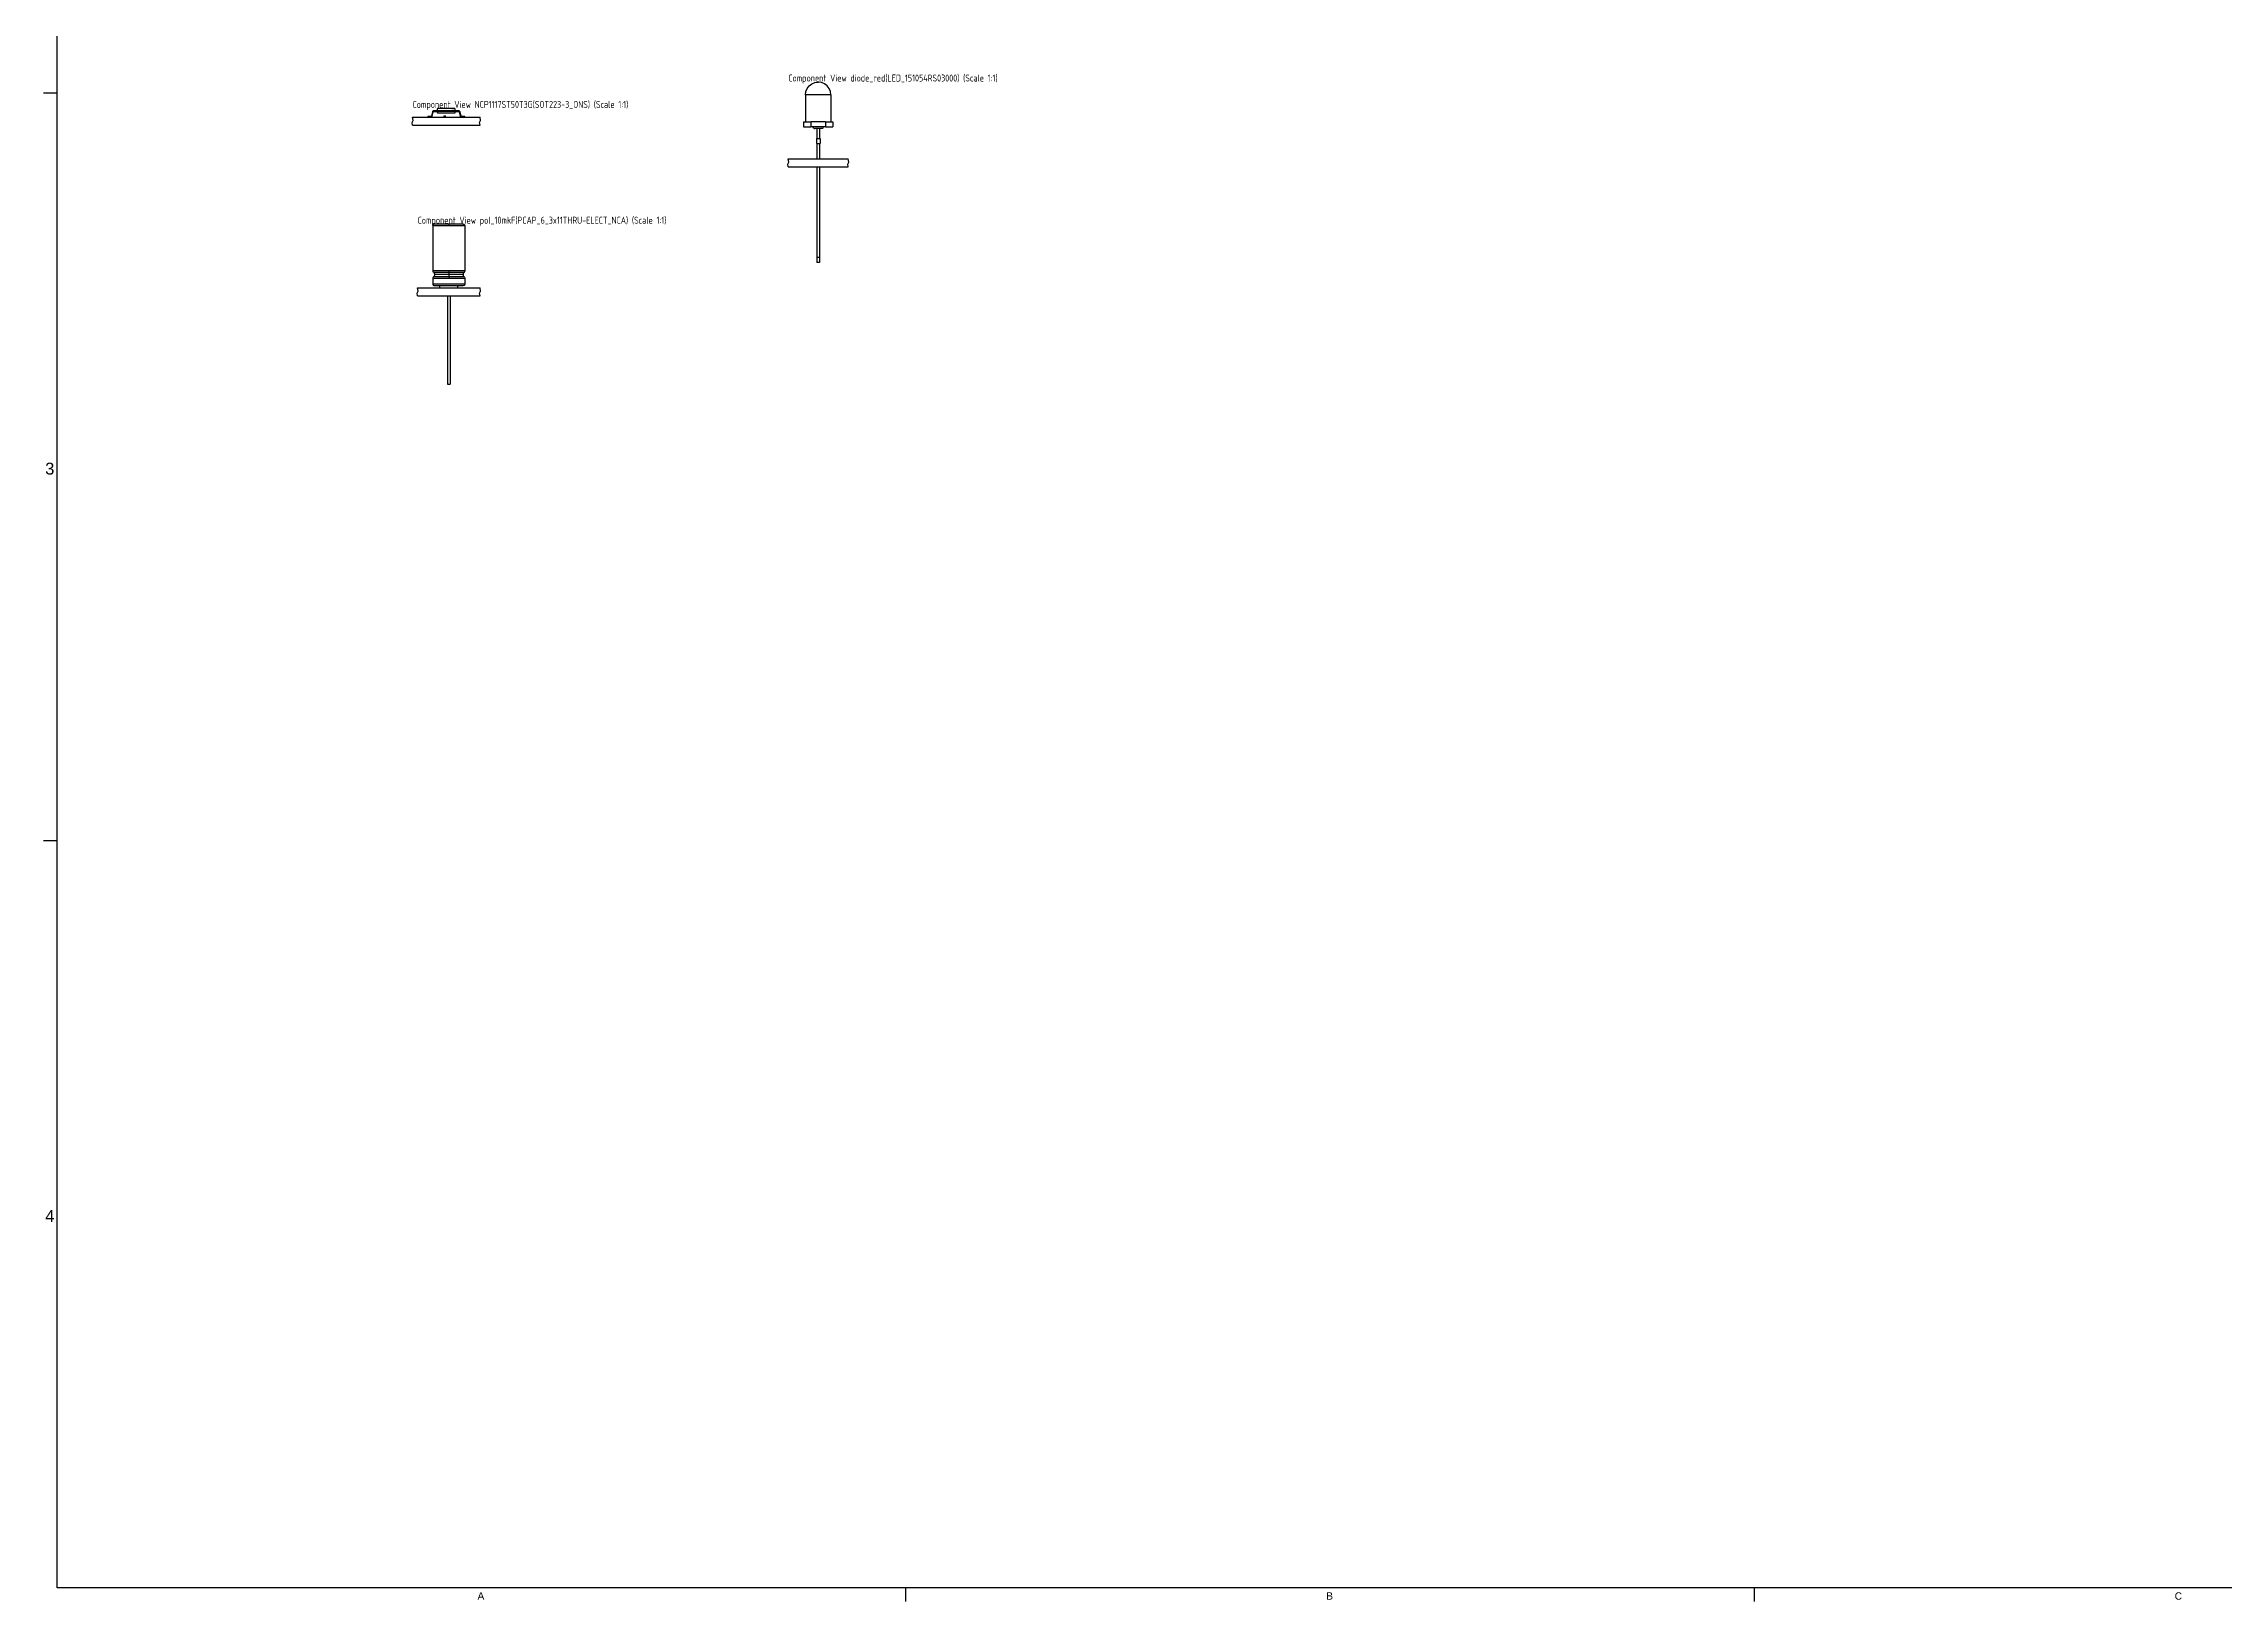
# Model space of a CAD drawing. Header units: inches. Extents: x 0 to 841, y -594 to 0.
# Drawn here: x 0 to 429.5, y -594 to -287.3 of the extents above; entities that cross this region are included whole.
import ezdxf

# ---------------------------------------------------------------- set-up
doc = ezdxf.new("R2010")
doc.units = ezdxf.units.IN
doc.header["$MEASUREMENT"] = 0
doc.styles.add('Arial0', font='arial.ttf', dxfattribs={"height": 2.265495})
doc.styles.add('GOST type A0', font='gost.TTF', dxfattribs={"height": 2.116667})

msp = doc.modelspace()

# ---------------------------------------------------------------- linework, layer by layer
at = {"color": 7}
for p, q in [((2.65, -591.35), (2.65, -2.65)), ((150.13, -296.71), (150.38, -296.1)), ((150.38, -296.1), (150.78, -295.59)), ((150.78, -295.59), (151.3, -295.19)), ((151.3, -295.19), (151.9, -294.94)), ((151.9, -294.94), (152.55, -294.85)), ((153.19, -294.94), (152.55, -294.85)), ((153.8, -295.19), (153.19, -294.94)), ((154.31, -295.59), (153.8, -295.19)), ((154.71, -296.1), (154.31, -295.59)), ((154.96, -296.71), (154.71, -296.1)), ((0, -297), (2.65, -297)), ((76.66, -300.6), (76.61, -300.67)), ((76.72, -300.55), (76.66, -300.6)), ((76.79, -300.52), (76.72, -300.55)), ((76.87, -300.51), (76.79, -300.52)), ((77.45, -300.51), (76.87, -300.51)), ((77.58, -300.06), (77.45, -300.5)), ((77.45, -300.5), (77.45, -300.68)), ((81.13, -300.5), (77.45, -300.5)), ((81, -300.06), (77.58, -300.06)), ((80.51, -300.05), (80.52, -300.05)), ((80.51, -300.05), (80.51, -300.05)), ((80.51, -300.06), (80.51, -300.05)), ((80.51, -300.06), (80.51, -300.06)), ((80.52, -300.05), (80.53, -300.05)), ((80.53, -300.05), (80.54, -300.05)), ((80.54, -300.05), (80.56, -300.05)), ((80.56, -300.05), (80.58, -300.05)), ((80.58, -300.05), (80.6, -300.05)), ((80.6, -300.05), (80.63, -300.05)), ((80.6, -300.06), (80.6, -300.05)), ((80.63, -300.05), (80.65, -300.05)), ((80.65, -300.05), (80.67, -300.05)), ((80.67, -300.05), (80.68, -300.05)), ((80.68, -300.05), (80.69, -300.05)), ((80.69, -300.05), (80.69, -300.05)), ((80.69, -300.05), (80.69, -300.05)), ((80.69, -300.05), (80.69, -300.06)), ((80.69, -300.05), (80.69, -300.05)), ((81.13, -300.5), (81, -300.06)), ((81.13, -300.68), (81.13, -300.5)), ((81.71, -300.51), (81.13, -300.51)), ((81.79, -300.52), (81.71, -300.51)), ((81.86, -300.55), (81.79, -300.52)), ((81.92, -300.6), (81.86, -300.55)), ((81.97, -300.67), (81.92, -300.6)), ((150.05, -297.35), (150.13, -296.71)), ((150.05, -297.35), (150.05, -302.7)), ((150.13, -297.35), (150.05, -297.35)), ((150.38, -297.35), (150.13, -297.35)), ((150.78, -297.35), (150.38, -297.35)), ((151.3, -297.35), (150.78, -297.35)), ((151.9, -297.35), (151.3, -297.35)), ((152.55, -297.35), (151.9, -297.35)), ((153.19, -297.35), (152.55, -297.35)), ((153.8, -297.35), (153.19, -297.35)), ((154.31, -297.35), (153.8, -297.35)), ((154.71, -297.35), (154.31, -297.35)), ((154.96, -297.35), (154.71, -297.35)), ((155.05, -297.35), (154.96, -296.71)), ((155.05, -297.35), (154.96, -297.35)), ((155.05, -297.35), (155.05, -302.7)), ((72.55, -302.85), (72.75, -302.45)), ((72.65, -303.35), (72.55, -302.85)), ((72.65, -301.78), (85.94, -301.78)), ((72.75, -302.45), (72.65, -301.78)), ((72.65, -303.35), (85.94, -303.35)), ((75.65, -301.63), (75.65, -301.78)), ((76.22, -301.63), (75.65, -301.63)), ((76.26, -301.63), (76.22, -301.63)), ((76.22, -301.78), (76.3, -301.77)), ((76.3, -301.61), (76.26, -301.63)), ((76.33, -301.59), (76.3, -301.61)), ((76.3, -301.77), (76.38, -301.74)), ((76.35, -301.55), (76.33, -301.59)), ((76.37, -301.52), (76.35, -301.55)), ((76.58, -300.74), (76.37, -301.52)), ((76.38, -301.74), (76.44, -301.69)), ((76.44, -301.69), (76.49, -301.63)), ((76.49, -301.63), (76.52, -301.56)), ((76.52, -301.56), (76.73, -300.78)), ((76.61, -300.67), (76.58, -300.74)), ((76.73, -300.78), (76.74, -300.74)), ((76.74, -300.74), (76.77, -300.71)), ((76.77, -300.71), (76.8, -300.69)), ((76.8, -300.69), (76.83, -300.67)), ((76.83, -300.67), (76.87, -300.67)), ((76.87, -300.67), (77.45, -300.67)), ((77.45, -300.68), (77.63, -300.97)), ((81.13, -300.68), (77.45, -300.68)), ((80.95, -300.97), (77.63, -300.97)), ((78.91, -301.53), (79.16, -301.53)), ((78.91, -301.78), (78.91, -301.53)), ((79.16, -301.78), (79.16, -301.53)), ((80.95, -300.97), (81.13, -300.68)), ((81.13, -300.67), (81.71, -300.67)), ((81.71, -300.67), (81.75, -300.67)), ((81.75, -300.67), (81.78, -300.69)), ((81.78, -300.69), (81.82, -300.71)), ((81.82, -300.71), (81.84, -300.74)), ((81.84, -300.74), (81.86, -300.78)), ((81.86, -300.78), (82.06, -301.56)), ((82, -300.74), (81.97, -300.67)), ((82.21, -301.52), (82, -300.74)), ((82.06, -301.56), (82.09, -301.63)), ((82.09, -301.63), (82.14, -301.69)), ((82.14, -301.69), (82.21, -301.74)), ((82.23, -301.55), (82.21, -301.52)), ((82.21, -301.74), (82.28, -301.77)), ((82.25, -301.59), (82.23, -301.55)), ((82.28, -301.61), (82.25, -301.59)), ((82.32, -301.63), (82.28, -301.61)), ((82.28, -301.77), (82.36, -301.78)), ((82.36, -301.63), (82.32, -301.63)), ((82.94, -301.63), (82.36, -301.63)), ((82.94, -301.78), (82.94, -301.63)), ((85.84, -302.85), (86.04, -302.45)), ((85.94, -303.35), (85.84, -302.85)), ((86.04, -302.45), (85.94, -301.78)), ((149.65, -302.7), (149.65, -303.7)), ((149.65, -302.7), (149.74, -302.7)), ((149.65, -303.7), (149.74, -303.7)), ((149.74, -302.7), (150.03, -302.7)), ((149.74, -303.7), (150.03, -303.7)), ((150.03, -302.7), (150.49, -302.7)), ((150.03, -303.7), (150.49, -303.7)), ((150.49, -302.7), (151.09, -302.7)), ((150.49, -303.7), (151.09, -303.7)), ((154, -302.7), (151.09, -302.7)), ((151.09, -302.7), (151.09, -303.7)), ((154, -303.7), (151.09, -303.7)), ((151.56, -303.78), (151.55, -303.7)), ((151.59, -303.85), (151.56, -303.78)), ((151.63, -303.92), (151.59, -303.85)), ((151.7, -303.96), (151.63, -303.92)), ((151.77, -303.99), (151.7, -303.96)), ((151.77, -303.99), (151.87, -304)), ((151.94, -304), (151.87, -304)), ((152.05, -304), (151.94, -304)), ((152.2, -304), (152.05, -304)), ((152.36, -304), (152.2, -304)), ((152.3, -304), (152.3, -305.95)), ((152.55, -304), (152.36, -304)), ((152.73, -304), (152.55, -304)), ((152.9, -304), (152.73, -304)), ((152.8, -304), (152.8, -305.95)), ((153.04, -304), (152.9, -304)), ((153.15, -304), (153.04, -304)), ((153.22, -304), (153.15, -304)), ((153.32, -303.99), (153.22, -304)), ((153.32, -303.99), (153.4, -303.96)), ((153.4, -303.96), (153.46, -303.92)), ((153.46, -303.92), (153.51, -303.85)), ((153.51, -303.85), (153.54, -303.78)), ((153.54, -303.78), (153.55, -303.7)), ((154, -302.7), (154, -303.7)), ((154, -302.7), (154.6, -302.7)), ((154, -303.7), (154.6, -303.7)), ((154.6, -302.7), (155.06, -302.7)), ((154.6, -303.7), (155.06, -303.7)), ((155.06, -302.7), (155.35, -302.7)), ((155.06, -303.7), (155.35, -303.7)), ((155.35, -302.7), (155.45, -302.7)), ((155.35, -303.7), (155.45, -303.7)), ((155.45, -302.7), (155.45, -303.7)), ((152.2, -305.95), (152.2, -306.95)), ((152.2, -305.95), (152.21, -305.95)), ((152.2, -306.95), (152.21, -306.95)), ((152.21, -305.95), (152.24, -305.95)), ((152.21, -306.95), (152.24, -306.95)), ((152.24, -305.95), (152.3, -305.95)), ((152.24, -306.95), (152.3, -306.95)), ((152.3, -305.95), (152.37, -305.95)), ((152.3, -306.95), (152.37, -306.95)), ((152.3, -306.95), (152.3, -309.95)), ((152.37, -305.95), (152.46, -305.95)), ((152.37, -306.95), (152.46, -306.95)), ((152.46, -305.95), (152.55, -305.95)), ((152.46, -306.95), (152.55, -306.95)), ((152.55, -305.95), (152.64, -305.95)), ((152.55, -306.95), (152.64, -306.95)), ((152.64, -305.95), (152.72, -305.95)), ((152.64, -306.95), (152.72, -306.95)), ((152.72, -305.95), (152.79, -305.95)), ((152.72, -306.95), (152.79, -306.95)), ((152.79, -305.95), (152.85, -305.95)), ((152.79, -306.95), (152.85, -306.95)), ((152.8, -306.95), (152.8, -309.95)), ((152.85, -305.95), (152.88, -305.95)), ((152.85, -306.95), (152.88, -306.95)), ((152.88, -305.95), (152.9, -305.95)), ((152.88, -306.95), (152.9, -306.95)), ((152.9, -305.95), (152.9, -306.95)), ((146.55, -311.03), (146.75, -310.63)), ((146.65, -311.53), (146.55, -311.03)), ((146.65, -309.95), (158.45, -309.95)), ((146.75, -310.63), (146.65, -309.95)), ((146.65, -311.53), (158.45, -311.53)), ((152.3, -311.53), (152.3, -329.35)), ((152.8, -311.53), (152.8, -329.35)), ((158.35, -311.03), (158.55, -310.63)), ((158.45, -311.53), (158.35, -311.03)), ((158.55, -310.63), (158.45, -309.95)), ((76.66, -323.07), (76.65, -323.15)), ((76.75, -323.15), (76.65, -323.15)), ((76.65, -323.15), (76.65, -332)), ((76.69, -323), (76.66, -323.07)), ((76.73, -322.94), (76.69, -323)), ((76.79, -322.89), (76.73, -322.94)), ((77.07, -323.15), (76.75, -323.15)), ((76.86, -322.86), (76.79, -322.89)), ((77.04, -322.85), (76.86, -322.86)), ((77.32, -322.85), (77.04, -322.85)), ((77.57, -323.15), (77.07, -323.15)), ((77.78, -322.85), (77.32, -322.85)), ((78.22, -323.15), (77.57, -323.15)), ((78.37, -322.85), (77.78, -322.85)), ((78.98, -323.15), (78.22, -323.15)), ((79.06, -322.85), (78.37, -322.85)), ((79.8, -323.15), (78.98, -323.15)), ((79.8, -322.85), (79.06, -322.85)), ((80.54, -322.85), (79.8, -322.85)), ((79.8, -322.86), (79.8, -323.1)), ((80.61, -323.15), (79.8, -323.15)), ((81.22, -322.85), (80.54, -322.85)), ((81.37, -323.15), (80.61, -323.15)), ((81.82, -322.85), (81.22, -322.85)), ((82.02, -323.15), (81.37, -323.15)), ((82.27, -322.85), (81.82, -322.85)), ((82.52, -323.15), (82.02, -323.15)), ((82.56, -322.85), (82.27, -322.85)), ((82.84, -323.15), (82.52, -323.15)), ((82.65, -322.85), (82.56, -322.85)), ((82.65, -322.85), (82.73, -322.86)), ((82.73, -322.86), (82.8, -322.89)), ((82.8, -322.89), (82.86, -322.94)), ((82.95, -323.15), (82.84, -323.15)), ((82.86, -322.94), (82.91, -323)), ((82.91, -323), (82.94, -323.07)), ((82.94, -323.07), (82.95, -323.15)), ((82.95, -323.15), (82.95, -332)), ((152.3, -329.35), (152.33, -329.35)), ((152.3, -329.35), (152.3, -329.35)), ((152.3, -329.35), (152.3, -330.35)), ((152.3, -330.35), (152.3, -330.35)), ((152.33, -330.35), (152.3, -330.35)), ((152.33, -329.35), (152.37, -329.35)), ((152.37, -330.35), (152.33, -330.35)), ((152.37, -329.35), (152.42, -329.35)), ((152.42, -330.35), (152.37, -330.35)), ((152.42, -329.35), (152.48, -329.35)), ((152.48, -330.35), (152.42, -330.35)), ((152.48, -329.35), (152.55, -329.35)), ((152.55, -330.35), (152.48, -330.35)), ((152.55, -329.35), (152.61, -329.35)), ((152.61, -330.35), (152.55, -330.35)), ((152.61, -329.35), (152.67, -329.35)), ((152.67, -330.35), (152.61, -330.35)), ((152.67, -329.35), (152.72, -329.35)), ((152.72, -330.35), (152.67, -330.35)), ((152.72, -329.35), (152.76, -329.35)), ((152.76, -330.35), (152.72, -330.35)), ((152.76, -329.35), (152.79, -329.35)), ((152.79, -330.35), (152.76, -330.35)), ((152.79, -329.35), (152.8, -329.35)), ((152.8, -330.35), (152.79, -330.35)), ((152.8, -329.35), (152.8, -330.35)), ((76.75, -332), (76.65, -332)), ((76.65, -332), (76.66, -332.12)), ((76.66, -333.39), (76.65, -333.51)), ((76.75, -333.51), (76.65, -333.51)), ((76.65, -333.51), (76.65, -334.66)), ((76.75, -334.66), (76.65, -334.66)), ((76.65, -334.66), (76.66, -334.74)), ((76.66, -332.12), (76.72, -332.23)), ((76.72, -333.28), (76.66, -333.39)), ((76.66, -334.74), (76.69, -334.81)), ((76.69, -334.81), (76.73, -334.87)), ((76.8, -332.32), (76.72, -332.23)), ((76.8, -333.19), (76.72, -333.28)), ((76.73, -334.87), (76.79, -334.91)), ((77.07, -332), (76.75, -332)), ((77.07, -333.51), (76.75, -333.51)), ((77.07, -334.66), (76.75, -334.66)), ((76.79, -334.91), (76.86, -334.94)), ((76.9, -332.32), (76.8, -332.32)), ((76.8, -332.32), (76.91, -332.44)), ((76.91, -333.07), (76.8, -333.19)), ((76.9, -333.19), (76.8, -333.19)), ((76.86, -334.94), (76.94, -334.95)), ((77.2, -332.32), (76.9, -332.32)), ((77.2, -333.19), (76.9, -333.19)), ((76.91, -332.44), (76.98, -332.59)), ((76.98, -332.92), (76.91, -333.07)), ((77.04, -334.95), (76.94, -334.95)), ((76.98, -332.59), (77, -332.75)), ((77, -332.75), (76.98, -332.92)), ((77.1, -332.75), (77, -332.75)), ((77.32, -334.95), (77.04, -334.95)), ((77.57, -332), (77.07, -332)), ((77.57, -333.51), (77.07, -333.51)), ((77.57, -334.66), (77.07, -334.66)), ((77.38, -332.75), (77.1, -332.75)), ((77.68, -332.32), (77.2, -332.32)), ((77.68, -333.19), (77.2, -333.19)), ((77.78, -334.95), (77.32, -334.95)), ((77.82, -332.75), (77.38, -332.75)), ((78.22, -332), (77.57, -332)), ((78.22, -333.51), (77.57, -333.51)), ((78.22, -334.66), (77.57, -334.66)), ((78.3, -332.32), (77.68, -332.32)), ((78.3, -333.19), (77.68, -333.19)), ((78.37, -334.95), (77.78, -334.95)), ((78.4, -332.75), (77.82, -332.75)), ((78, -335.35), (78, -334.95)), ((78.98, -332), (78.22, -332)), ((78.98, -333.51), (78.22, -333.51)), ((78.98, -334.66), (78.22, -334.66)), ((79.02, -332.32), (78.3, -332.32)), ((79.02, -333.19), (78.3, -333.19)), ((79.06, -334.95), (78.37, -334.95)), ((79.07, -332.75), (78.4, -332.75)), ((79.8, -332), (78.98, -332)), ((79.8, -333.51), (78.98, -333.51)), ((79.8, -334.66), (78.98, -334.66)), ((79.8, -332.32), (79.02, -332.32)), ((79.8, -333.19), (79.02, -333.19)), ((79.8, -334.95), (79.06, -334.95)), ((79.8, -332.75), (79.07, -332.75)), ((79.8, -332), (79.8, -333.51)), ((80.61, -332), (79.8, -332)), ((80.57, -332.32), (79.8, -332.32)), ((80.52, -332.75), (79.8, -332.75)), ((80.57, -333.19), (79.8, -333.19)), ((80.61, -333.51), (79.8, -333.51)), ((79.8, -334.66), (79.8, -334.74)), ((80.61, -334.66), (79.8, -334.66)), ((80.54, -334.95), (79.8, -334.95)), ((81.19, -332.75), (80.52, -332.75)), ((81.22, -334.95), (80.54, -334.95)), ((81.3, -332.32), (80.57, -332.32)), ((81.3, -333.19), (80.57, -333.19)), ((81.37, -332), (80.61, -332)), ((81.37, -333.51), (80.61, -333.51)), ((81.37, -334.66), (80.61, -334.66)), ((81.77, -332.75), (81.19, -332.75)), ((81.82, -334.95), (81.22, -334.95)), ((81.92, -332.32), (81.3, -332.32)), ((81.92, -333.19), (81.3, -333.19)), ((82.02, -332), (81.37, -332)), ((82.02, -333.51), (81.37, -333.51)), ((82.02, -334.66), (81.37, -334.66)), ((81.59, -335.35), (81.59, -334.95)), ((82.21, -332.75), (81.77, -332.75)), ((82.27, -334.95), (81.82, -334.95)), ((82.39, -332.32), (81.92, -332.32)), ((82.39, -333.19), (81.92, -333.19)), ((82.52, -332), (82.02, -332)), ((82.52, -333.51), (82.02, -333.51)), ((82.52, -334.66), (82.02, -334.66)), ((82.49, -332.75), (82.21, -332.75)), ((82.56, -334.95), (82.27, -334.95)), ((82.69, -332.32), (82.39, -332.32)), ((82.69, -333.19), (82.39, -333.19)), ((82.59, -332.75), (82.49, -332.75)), ((82.84, -332), (82.52, -332)), ((82.84, -333.51), (82.52, -333.51)), ((82.84, -334.66), (82.52, -334.66)), ((82.73, -334.94), (82.56, -334.95)), ((82.61, -332.59), (82.59, -332.75)), ((82.59, -332.75), (82.61, -332.92)), ((82.68, -332.44), (82.61, -332.59)), ((82.61, -332.92), (82.68, -333.07)), ((82.8, -332.32), (82.68, -332.44)), ((82.68, -333.07), (82.8, -333.19)), ((82.8, -332.32), (82.69, -332.32)), ((82.8, -333.19), (82.69, -333.19)), ((82.8, -334.91), (82.73, -334.94)), ((82.88, -332.23), (82.8, -332.32)), ((82.8, -333.19), (82.88, -333.28)), ((82.86, -334.87), (82.8, -334.91)), ((82.95, -332), (82.84, -332)), ((82.95, -333.51), (82.84, -333.51)), ((82.95, -334.66), (82.84, -334.66)), ((82.91, -334.81), (82.86, -334.87)), ((82.93, -332.12), (82.88, -332.23)), ((82.88, -333.28), (82.93, -333.39)), ((82.94, -334.74), (82.91, -334.81)), ((82.93, -332.12), (82.95, -332)), ((82.93, -333.39), (82.95, -333.51)), ((82.95, -334.66), (82.94, -334.74)), ((82.95, -333.51), (82.95, -334.66)), ((73.55, -336.43), (73.75, -336.03)), ((73.65, -336.93), (73.55, -336.43)), ((73.65, -335.35), (85.95, -335.35)), ((73.75, -336.03), (73.65, -335.35)), ((73.65, -336.93), (85.95, -336.93)), ((79.55, -336.93), (79.55, -354.35)), ((80.05, -336.93), (80.05, -354.35)), ((85.85, -336.43), (86.05, -336.03)), ((85.95, -336.93), (85.85, -336.43)), ((86.05, -336.03), (85.95, -335.35)), ((79.55, -354.35), (79.58, -354.35)), ((79.55, -354.35), (79.55, -354.35)), ((79.58, -354.35), (79.62, -354.35)), ((79.62, -354.35), (79.67, -354.35)), ((79.67, -354.35), (79.73, -354.35)), ((79.73, -354.35), (79.8, -354.35)), ((79.8, -354.35), (79.86, -354.35)), ((79.86, -354.35), (79.92, -354.35)), ((79.92, -354.35), (79.97, -354.35)), ((79.97, -354.35), (80.01, -354.35)), ((80.01, -354.35), (80.04, -354.35)), ((80.04, -354.35), (80.05, -354.35)), ((0, -444.18), (2.65, -444.18)), ((838.35, -591.35), (2.65, -591.35)), ((169.79, -594), (169.79, -591.35)), ((336.93, -594), (336.93, -591.35))]:
    msp.add_line(p, q, dxfattribs=at)

# ---------------------------------------------------------------- texts
for s, height, style, p in [('Component View diode_red(LED_151054RS03000) (Scale 1:1)', 1.3796, 'GOST type A0', (146.65, -294.75)), ('Component View NCP1117ST50T3G(SOT223-3_ONS) (Scale 1:1)', 1.3796, 'GOST type A0', (72.65, -299.95)), ('Component View pol_10mkF(PCAP_6_3x11THRU-ELECT_NCA) (Scale 1:1)', 1.3796, 'GOST type A0', (73.65, -322.75)), ('3', 2.34, 'Arial0', (0.31, -372.14)), ('4', 2.34, 'Arial0', (0.31, -519.31)), ('A', 1.45, 'Arial0', (85.44, -593.67)), ('B', 1.45, 'Arial0', (252.58, -593.67)), ('C', 1.45, 'Arial0', (419.66, -593.67))]:
    msp.add_text(s, height=height, dxfattribs=dict(at, style=style)).set_placement(p)

doc.saveas('drawing.dxf')
